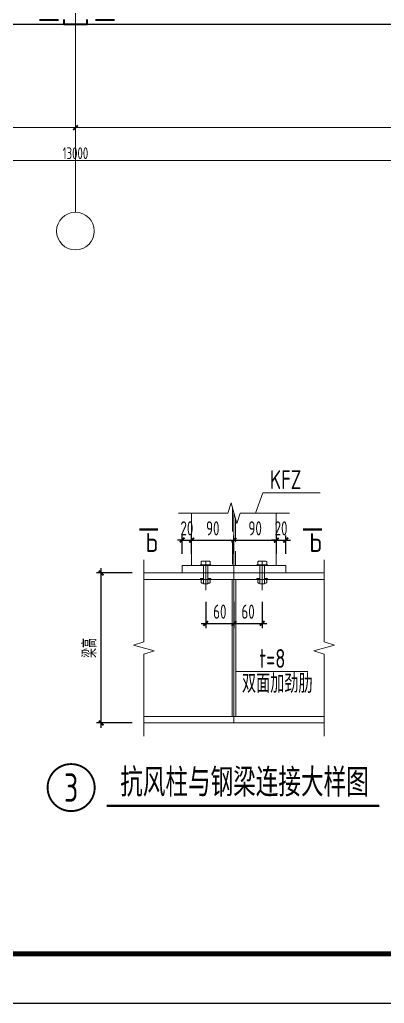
# Model space of a CAD drawing. Extents: x 19118 to 566552, y -1188739 to 92943.
# Drawn here: x 122518 to 130263, y -969996 to -949083 of the extents above; entities that cross this region are included whole.
import ezdxf
from ezdxf.enums import TextEntityAlignment as Align

# ---------------------------------------------------------------- set-up
doc = ezdxf.new("R2010")
doc.units = 0
doc.header["$LTSCALE"] = 1000
doc.header["$MEASUREMENT"] = 0
doc.linetypes.add('DASH', pattern=[0.35, 0.25, -0.1])
doc.linetypes.add('线型6', pattern=[8.75, 5, -1.25, 1.25, -1.25])
doc.layers.get('0').update_dxf_attribs({"linetype": 'CONTINUOUS'})
doc.layers.get('Defpoints').update_dxf_attribs({"linetype": 'CONTINUOUS'})
for name, color, linetype in [('10', 7, 'CONTINUOUS'), ('AXIS', 3, 'CONTINUOUS'), ('BEAM_CON', 4, 'CONTINUOUS'), ('DIM', 3, 'CONTINUOUS'), ('NUM', 7, 'CONTINUOUS'), ('PUB_TITLE', 4, 'CONTINUOUS'), ('TEXT', 7, 'CONTINUOUS'), ('THICK', 6, 'CONTINUOUS'), ('THIN', 7, 'CONTINUOUS')]:
    doc.layers.add(name, color=color, linetype=linetype)
for name, color, linetype, lineweight in [('111', 9, '线型6', 18), ('112', 9, 'CONTINUOUS', 18), ('尺寸标注', 9, 'CONTINUOUS', 18), ('层14', 2, 'CONTINUOUS', 35)]:
    doc.layers.add(name, color=color, linetype=linetype, lineweight=lineweight)
doc.styles.add('PkpmHz', font='Pkpmeng', dxfattribs={"width": 0.7, "bigfont": 'hztxt'})
doc.styles.add('TSSD_Dimension', font='Tssdeng.shx', dxfattribs={"width": 0.7, "bigfont": 'hztxt.shx'})
doc.styles.add('TSSD_Label', font='tssdeng.shx', dxfattribs={"width": 0.6, "bigfont": 'hztxt.shx'})
doc.styles.add('TSSD_NORM', font='Tssdeng.shx', dxfattribs={"width": 0.65, "bigfont": 'hztxt.shx'})
doc.styles.add('TSSD_Num', font='tssdeng.shx', dxfattribs={"width": 0.75, "bigfont": 'hztxt.shx'})
doc.dimstyles.new('TSSD_10_100', dxfattribs={"dimtxt": 300, "dimasz": 100, "dimexe": 100, "dimexo": 250, "dimgap": 100, "dimtad": 1, "dimdec": 0, "dimlfac": 0.1, "dimzin": 0, "dimdsep": 46, "dimtxsty": 'TSSD_Dimension', "dimblk": 'ARCHTICK', "dimcen": 0, "dimdle": 100, "dimclrt": 7, "dimadec": 0, "dimazin": 0, "dimtfac": 1, "dimtdec": 0, "dimtix": 1, "dimtmove": 2, "dimatfit": 3, "dimldrblk": 'ARCHTICK', "dimfxl": 1, "dimtolj": 1, "dimtzin": 0, "dimarcsym": 0})

# ---------------------------------------------------------------- blocks, each defined once
blk = doc.blocks.new('_ArchTick')
at = {"color": 0, "linetype": 'ByBlock', "const_width": 0.4}
blk.add_lwpolyline([(-0.5, -0.5), (0.5, 0.5)], dxfattribs=at)
blk = doc.blocks.new('*D230')
at = {"layer": 'Defpoints', "color": 0}
for p in [(124251, -960846), (125156, -960846), (125156, -964035)]:
    blk.add_point(p, dxfattribs=at)
at = {"layer": 'DIM', "color": 0, "lineweight": -2}
for p, q in [((124906, -960846), (124151, -960846)), ((124251, -964135), (124251, -960746)), ((124906, -964035), (124151, -964035))]:
    blk.add_line(p, q, dxfattribs=at)
at = {"layer": 'DIM', "color": 0, "lineweight": -2, "xscale": 100, "yscale": 100, "zscale": 100}
for p, rotation in [((124251, -960846), 90), ((124251, -964035), 270)]:
    blk.add_blockref('_ArchTick', p, dxfattribs=dict(at, rotation=rotation))
at = {"layer": 'DIM', "color": 7, "lineweight": 5, "insert": (124001, -962441), "char_height": 300, "attachment_point": 5, "rotation": 90, "style": 'TSSD_Dimension'}
blk.add_mtext('\\A1;梁高', dxfattribs=at)
blk = doc.blocks.new('*D231')
at = {"layer": 'Defpoints', "color": 0}
for p in [(126170, -960147), (125970, -960686), (126170, -960686)]:
    blk.add_point(p, dxfattribs=at)
at = {"layer": 'DIM', "color": 0, "lineweight": -2}
for p, q in [((125970, -960436), (125970, -960047)), ((126170, -960436), (126170, -960047)), ((125970, -960147), (125870, -960147)), ((125970, -960147), (126170, -960147)), ((126170, -960147), (126270, -960147))]:
    blk.add_line(p, q, dxfattribs=at)
at = {"layer": 'DIM', "color": 0, "lineweight": -2, "xscale": 100, "yscale": 100, "zscale": 100}
blk.add_blockref('_ArchTick', (125970, -960147), dxfattribs=at)
at = {"layer": 'DIM', "color": 0, "lineweight": -2, "xscale": 100, "yscale": 100, "zscale": 100, "rotation": 180}
blk.add_blockref('_ArchTick', (126170, -960147), dxfattribs=at)
at = {"layer": 'DIM', "color": 7, "lineweight": 5, "insert": (126070, -959897), "char_height": 300, "attachment_point": 5, "style": 'TSSD_Dimension'}
blk.add_mtext('\\A1;20', dxfattribs=at)
blk = doc.blocks.new('*D232')
at = {"layer": 'Defpoints', "color": 0}
for p in [(127070, -960147), (126170, -960686), (127070, -960686)]:
    blk.add_point(p, dxfattribs=at)
at = {"layer": 'DIM', "color": 0, "lineweight": -2}
for p, q in [((126170, -960436), (126170, -960047)), ((127070, -960436), (127070, -960047)), ((126070, -960147), (127170, -960147))]:
    blk.add_line(p, q, dxfattribs=at)
at = {"layer": 'DIM', "color": 0, "lineweight": -2, "xscale": 100, "yscale": 100, "zscale": 100, "rotation": 180}
blk.add_blockref('_ArchTick', (126170, -960147), dxfattribs=at)
at = {"layer": 'DIM', "color": 0, "lineweight": -2, "xscale": 100, "yscale": 100, "zscale": 100}
blk.add_blockref('_ArchTick', (127070, -960147), dxfattribs=at)
at = {"layer": 'DIM', "color": 7, "lineweight": 5, "insert": (126620, -959897), "char_height": 300, "attachment_point": 5, "style": 'TSSD_Dimension'}
blk.add_mtext('\\A1;90', dxfattribs=at)
blk = doc.blocks.new('*D233')
at = {"layer": 'Defpoints', "color": 0}
for p in [(127970, -960147), (127070, -960686), (127970, -960686)]:
    blk.add_point(p, dxfattribs=at)
at = {"layer": 'DIM', "color": 0, "lineweight": -2}
for p, q in [((127070, -960436), (127070, -960047)), ((127970, -960436), (127970, -960047)), ((126970, -960147), (128070, -960147))]:
    blk.add_line(p, q, dxfattribs=at)
at = {"layer": 'DIM', "color": 0, "lineweight": -2, "xscale": 100, "yscale": 100, "zscale": 100, "rotation": 180}
blk.add_blockref('_ArchTick', (127070, -960147), dxfattribs=at)
at = {"layer": 'DIM', "color": 0, "lineweight": -2, "xscale": 100, "yscale": 100, "zscale": 100}
blk.add_blockref('_ArchTick', (127970, -960147), dxfattribs=at)
at = {"layer": 'DIM', "color": 7, "lineweight": 5, "insert": (127520, -959897), "char_height": 300, "attachment_point": 5, "style": 'TSSD_Dimension'}
blk.add_mtext('\\A1;90', dxfattribs=at)
blk = doc.blocks.new('*D234')
at = {"layer": 'Defpoints', "color": 0}
for p in [(128170, -960147), (127970, -960686), (128170, -960686)]:
    blk.add_point(p, dxfattribs=at)
at = {"layer": 'DIM', "color": 0, "lineweight": -2}
for p, q in [((127970, -960436), (127970, -960047)), ((128170, -960436), (128170, -960047)), ((127970, -960147), (127870, -960147)), ((127970, -960147), (128170, -960147)), ((128170, -960147), (128270, -960147))]:
    blk.add_line(p, q, dxfattribs=at)
at = {"layer": 'DIM', "color": 0, "lineweight": -2, "xscale": 100, "yscale": 100, "zscale": 100}
blk.add_blockref('_ArchTick', (127970, -960147), dxfattribs=at)
at = {"layer": 'DIM', "color": 0, "lineweight": -2, "xscale": 100, "yscale": 100, "zscale": 100, "rotation": 180}
blk.add_blockref('_ArchTick', (128170, -960147), dxfattribs=at)
at = {"layer": 'DIM', "color": 7, "lineweight": 5, "insert": (128070, -959897), "char_height": 300, "attachment_point": 5, "style": 'TSSD_Dimension'}
blk.add_mtext('\\A1;20', dxfattribs=at)
blk = doc.blocks.new('*D235')
at = {"layer": 'Defpoints', "color": 0}
for p in [(126470, -961212), (127070, -961212), (127070, -961919)]:
    blk.add_point(p, dxfattribs=at)
at = {"layer": 'DIM', "color": 0, "lineweight": -2}
for p, q in [((126470, -961462), (126470, -962019)), ((127070, -961462), (127070, -962019)), ((126370, -961919), (127170, -961919))]:
    blk.add_line(p, q, dxfattribs=at)
at = {"layer": 'DIM', "color": 0, "lineweight": -2, "xscale": 100, "yscale": 100, "zscale": 100, "rotation": 180}
blk.add_blockref('_ArchTick', (126470, -961919), dxfattribs=at)
at = {"layer": 'DIM', "color": 0, "lineweight": -2, "xscale": 100, "yscale": 100, "zscale": 100}
blk.add_blockref('_ArchTick', (127070, -961919), dxfattribs=at)
at = {"layer": 'DIM', "color": 7, "lineweight": 5, "insert": (126770, -961669), "char_height": 300, "attachment_point": 5, "style": 'TSSD_Dimension'}
blk.add_mtext('\\A1;60', dxfattribs=at)
blk = doc.blocks.new('*D236')
at = {"layer": 'Defpoints', "color": 0}
for p in [(127070, -961212), (127669, -961212), (127669, -961919)]:
    blk.add_point(p, dxfattribs=at)
at = {"layer": 'DIM', "color": 0, "lineweight": -2}
for p, q in [((127070, -961462), (127070, -962019)), ((127669, -961462), (127669, -962019)), ((126970, -961919), (127769, -961919))]:
    blk.add_line(p, q, dxfattribs=at)
at = {"layer": 'DIM', "color": 0, "lineweight": -2, "xscale": 100, "yscale": 100, "zscale": 100, "rotation": 180}
blk.add_blockref('_ArchTick', (127070, -961919), dxfattribs=at)
at = {"layer": 'DIM', "color": 0, "lineweight": -2, "xscale": 100, "yscale": 100, "zscale": 100}
blk.add_blockref('_ArchTick', (127669, -961919), dxfattribs=at)
at = {"layer": 'DIM', "color": 7, "lineweight": 5, "insert": (127369, -961669), "char_height": 300, "attachment_point": 5, "style": 'TSSD_Dimension'}
blk.add_mtext('\\A1;60', dxfattribs=at)
blk = doc.blocks.new('ts_idx1')
at = {"color": 0, "linetype": 'ByBlock', "lineweight": -2, "const_width": 0.04}
blk.add_lwpolyline([(-0.5, 0, 1), (0.5, 0, 1)], format="xyb", close=True, dxfattribs=at)
at = {"color": 0, "linetype": 'ByBlock', "lineweight": -2, "style": 'TSSD_Num', "width": 0.75}
blk.add_attdef('A', text='', height=0.6, dxfattribs=at).set_placement((0, 0), align=Align.MIDDLE_CENTER)

msp = doc.modelspace()

# ---------------------------------------------------------------- linework, layer by layer
msp.add_line((83452.34, -949177.08), (193097.52, -949177.08))
at = {"layer": '10', "color": 7, "lineweight": 35, "ltscale": 100}
for p, q in [((122939.14, -949088.27), (123339.14, -949088.27)), ((124131.65, -949088.27), (124531.65, -949088.27))]:
    msp.add_line(p, q, dxfattribs=at)
at = {"layer": '111', "ltscale": 100}
msp.add_line((123702.34, -947677.08), (123702.34, -953177.08), dxfattribs=at)
at = {"layer": '112', "ltscale": 100}
msp.add_circle((123702.34, -953577.08), 400, dxfattribs=at)
at = {"layer": 'AXIS', "lineweight": 5}
msp.add_line((127069.62, -959573.97, -858), (127069.62, -964034.85, -858), dxfattribs=at)
at = {"layer": 'AXIS', "lineweight": 5, "ltscale": 0.2}
for p, q in [((126470.21, -960591.98, -858), (126470.21, -961211.98, -858)), ((127669.03, -960591.98, -858), (127669.03, -961211.98, -858))]:
    msp.add_line(p, q, dxfattribs=at)
at = {"layer": 'BEAM_CON', "linetype": 'DASH', "lineweight": 5, "ltscale": 2}
for p, q in [((127039.62, -959463.97, -858), (127039.62, -960686.5, -858)), ((127099.62, -959683.97, -858), (127099.62, -960686.5, -858))]:
    msp.add_line(p, q, dxfattribs=at)
at = {"layer": 'BEAM_CON', "lineweight": 5}
for p, q in [((126169.62, -959573.97, -858), (126169.62, -960686.5, -858)), ((127969.62, -959573.97, -858), (127969.62, -960686.5, -858)), ((125969.62, -960686.5, -858), (128169.62, -960686.5, -858)), ((125969.62, -960686.5, -858), (125969.62, -960846.5, -858)), ((126373.62, -960607.98, -858), (126389.62, -960591.98, -858)), ((126373.62, -960607.98, -858), (126373.62, -960671.98, -858)), ((126389.62, -960591.98, -858), (126549.62, -960591.98, -858)), ((126421.62, -960671.98, -858), (126421.96, -961075.63, -858)), ((126517.62, -960671.98, -858), (126517.96, -961075.63, -858)), ((126565.62, -960607.98, -858), (126549.62, -960591.98, -858)), ((126565.62, -960607.98, -858), (126565.62, -960671.98, -858)), ((127573.62, -960607.98, -858), (127589.62, -960591.98, -858)), ((127573.62, -960607.98, -858), (127573.62, -960671.98, -858)), ((127749.62, -960591.98, -858), (127589.62, -960591.98, -858)), ((127621.62, -960671.98, -858), (127621.28, -961075.63, -858)), ((127717.62, -960671.98, -858), (127717.28, -961075.63, -858)), ((127765.62, -960607.98, -858), (127749.62, -960591.98, -858)), ((127765.62, -960607.98, -858), (127765.62, -960671.98, -858)), ((128169.62, -960686.5, -858), (128169.62, -960846.5, -858)), ((125154.81, -960846.5, -858), (128984.43, -960846.5, -858)), ((125154.81, -960986.5, -858), (128984.43, -960986.5, -858)), ((126373.69, -960995.54, -858), (126388.21, -960981.02, -858)), ((126373.69, -961047.51, -858), (126373.69, -960995.54, -858)), ((126373.69, -960995.54, -858), (126373.69, -961047.51, -858)), ((126373.69, -961047.51, -858), (126389.69, -961063.51, -858)), ((126389.69, -961063.51, -858), (126421.69, -961063.51, -858)), ((126517.96, -961075.63, -858), (126421.96, -961075.63, -858)), ((126517.69, -961063.51, -858), (126549.69, -961063.51, -858)), ((126565.69, -961047.51, -858), (126549.69, -961063.51, -858)), ((126565.69, -960995.54, -858), (126551.17, -960981.02, -858)), ((126565.69, -961047.51, -858), (126565.69, -960995.54, -858)), ((126565.69, -960995.54, -858), (126565.69, -961047.51, -858)), ((127029.62, -960986.5, -858), (127029.62, -963894.85, -858)), ((127109.62, -960986.5, -858), (127109.62, -963894.85, -858)), ((127573.55, -960995.54, -858), (127588.07, -960981.02, -858)), ((127573.55, -961047.51, -858), (127573.55, -960995.54, -858)), ((127573.55, -960995.54, -858), (127573.55, -961047.51, -858)), ((127573.55, -961047.51, -858), (127589.55, -961063.51, -858)), ((127621.55, -961063.51, -858), (127589.55, -961063.51, -858)), ((127621.28, -961075.63, -858), (127717.28, -961075.63, -858)), ((127749.55, -961063.51, -858), (127717.55, -961063.51, -858)), ((127765.55, -961047.51, -858), (127749.55, -961063.51, -858)), ((127765.55, -960995.54, -858), (127751.03, -960981.02, -858)), ((127765.55, -961047.51, -858), (127765.55, -960995.54, -858)), ((127765.55, -960995.54, -858), (127765.55, -961047.51, -858)), ((125154.81, -963894.85, -858), (128984.43, -963894.85, -858)), ((125154.81, -964034.85, -858), (128984.43, -964034.85, -858))]:
    msp.add_line(p, q, dxfattribs=at)
at = {"layer": 'BEAM_CON', "lineweight": 5, "elevation": -858}
for points in [[(126421.62, -960686.5), (126358.57, -960686.5), (126358.57, -960671.98), (126581.85, -960671.98), (126581.85, -960686.5), (126517.62, -960686.5)], [(127717.62, -960686.5), (127780.67, -960686.5), (127780.67, -960671.98), (127557.39, -960671.98), (127557.39, -960686.5), (127621.62, -960686.5)], [(126421.69, -960981.02), (126358.64, -960981.02), (126358.64, -960966.5), (126421.69, -960966.5)], [(126517.69, -960966.5), (126581.92, -960966.5), (126581.92, -960981.02), (126517.69, -960981.02)], [(127621.55, -960966.5), (127557.32, -960966.5), (127557.32, -960981.02), (127621.55, -960981.02)], [(127717.55, -960981.02), (127780.6, -960981.02), (127780.6, -960966.5), (127717.55, -960966.5)]]:
    msp.add_lwpolyline(points, dxfattribs=at)
at = {"layer": 'NUM', "const_width": 50, "elevation": -858}
msp.add_lwpolyline([(124362.88, -965795.64), (130160.15, -965795.64)], dxfattribs=at)
at = {"layer": 'PUB_TITLE'}
msp.add_lwpolyline([(77811.65, -969995.52), (210216.65, -969995.52), (210216.65, -907625.52), (77811.65, -907625.52)], close=True, dxfattribs=at)
at = {"layer": 'PUB_TITLE', "const_width": 105}
msp.add_lwpolyline([(80436.65, -968945.52), (209166.65, -968945.52), (209166.65, -908675.52), (80436.65, -908675.52)], close=True, dxfattribs=at)
at = {"layer": 'TEXT', "lineweight": 5}
for p, q in [((127525.8, -959573.97, -858), (127680.1, -959141.42, -858)), ((127680.1, -959141.42, -858), (128901.63, -959141.42, -858)), ((127109.62, -962943.05, -858), (128637.15, -962943.05, -858))]:
    msp.add_line(p, q, dxfattribs=at)
at = {"layer": 'THICK', "color": 4, "const_width": 50, "elevation": -858}
for points in [[(125457.41, -959923.23), (125057.41, -959923.23)], [(128938.17, -959923.23), (128538.17, -959923.23)]]:
    msp.add_lwpolyline(points, dxfattribs=at)
at = {"layer": 'THIN', "lineweight": 5, "elevation": -858}
for points in [[(125889.62, -959573.97), (126939.62, -959573.97), (127009.62, -959353.97), (127129.62, -959793.97), (127199.62, -959573.97), (128249.62, -959573.97)], [(125154.81, -960566.5), (125154.81, -962310.67), (124934.81, -962380.67), (125374.81, -962500.67), (125154.81, -962570.67), (125154.81, -964314.85)], [(128984.43, -960566.5), (128984.43, -962310.67), (129204.43, -962380.67), (128764.43, -962500.67), (128984.43, -962570.67), (128984.43, -964314.85)]]:
    msp.add_lwpolyline(points, dxfattribs=at)
at = {"layer": '尺寸标注', "linetype": 'Continuous'}
for p, q in [((110702.34, -951377.08), (136702.33, -951377.08)), ((84702.34, -952077.08), (188702.33, -952077.08))]:
    msp.add_line(p, q, dxfattribs=at)
at = {"layer": '层14'}
for points in [[(123456.34, -949077.08), (123456.34, -949177.08)], [(123456.34, -949177.08), (123948.34, -949177.08)], [(123948.34, -949177.08), (123948.34, -949077.08)]]:
    msp.add_lwpolyline(points, dxfattribs=at)

# ---------------------------------------------------------------- block references
at = {"layer": 'THIN'}
ref = msp.add_blockref('ts_idx1', (123610.89, -965408.65, -858), dxfattribs=dict(at, xscale=999.9999799998477, yscale=999.9999800000805, zscale=999.9999800000005))
ref.add_attrib('2', '3', dxfattribs={"height": 600, "style": 'TSSD_Num', "width": 0.75}).set_placement((123610.89, -965408.65, -858), align=Align.MIDDLE_CENTER)
at = {"layer": '尺寸标注', "linetype": 'Continuous', "xscale": 100, "yscale": 100, "zscale": 100}
msp.add_blockref('_ArchTick', (123702.34, -951377.08), dxfattribs=at)
at = {"layer": '尺寸标注', "linetype": 'Continuous', "xscale": 100, "yscale": 100, "zscale": 100, "rotation": 180}
msp.add_blockref('_ArchTick', (123702.34, -951377.08), dxfattribs=at)

# ---------------------------------------------------------------- texts
at = {"layer": 'TEXT', "lineweight": 5}
for s, height, style, width, p in [('KFZ', 400, 'TSSD_NORM', 0.75, (127834.48, -959062.3, -858)), ('t=8', 400, 'TSSD_NORM', 0.75, (127606.69, -962863.93, -858)), ('双面加劲肋', 400, 'TSSD_NORM', 0.75, (127239.12, -963396.15, -858)), ('抗风柱与钢梁连接大样图', 600, 'TSSD_Label', 0.8, (124652.94, -965599.91, -858))]:
    msp.add_text(s, height=height, dxfattribs=dict(at, style=style, width=width)).set_placement(p)
at = {"layer": 'THICK', "color": 4, "style": 'TSSD_Label'}
for p in [(125185.42, -960398.92, -858), (128666.18, -960398.92, -858)]:
    msp.add_text('b', height=400, dxfattribs=at).set_placement(p)
at = {"layer": '尺寸标注', "linetype": 'Continuous', "insert": (123702.34, -951922.08), "char_height": 250, "attachment_point": 5, "style": 'PkpmHz'}
msp.add_mtext('\\A1;13000', dxfattribs=at)

# ---------------------------------------------------------------- dimensions: what is measured, and where the dimension line sits
at = {"layer": 'DIM', "lineweight": 5}
for base, p1, p2, picture, middle in [((126169.62, -960147.11, -858), (125969.62, -960686.5, -858), (126169.62, -960686.5, -858), '*D231', (126069.62, -959897.11, -858)), ((127069.62, -960147.11, -858), (126169.62, -960686.5, -858), (127069.62, -960686.5, -858), '*D232', (126619.62, -959897.11, -858)), ((127969.62, -960147.11, -858), (127069.62, -960686.5, -858), (127969.62, -960686.5, -858), '*D233', (127519.62, -959897.11, -858)), ((128169.62, -960147.11, -858), (127969.62, -960686.5, -858), (128169.62, -960686.5, -858), '*D234', (128069.62, -959897.11, -858)), ((127069.62, -961919.25, -858), (126470.21, -961211.98, -858), (127069.62, -961211.98, -858), '*D235', (126769.91, -961669.25, -858)), ((127669.03, -961919.25, -858), (127069.62, -961211.98, -858), (127669.03, -961211.98, -858), '*D236', (127369.32, -961669.25, -858))]:
    dim = msp.add_linear_dim(base=base, p1=p1, p2=p2, dimstyle='TSSD_10_100', dxfattribs=at)
    dim.commit()
    dim.dimension.update_dxf_attribs({"geometry": picture, "text_midpoint": middle})
dim = msp.add_linear_dim(base=(124251.1, -960846.5, -858), p1=(125156.17, -964034.85, -858), p2=(125156.17, -960846.5, -858), angle=90, text='梁高', dimstyle='TSSD_10_100', dxfattribs=at)
dim.commit()
dim.dimension.update_dxf_attribs({"geometry": '*D230', "text_midpoint": (124001.1, -962440.67, -858)})

doc.saveas('drawing.dxf')
